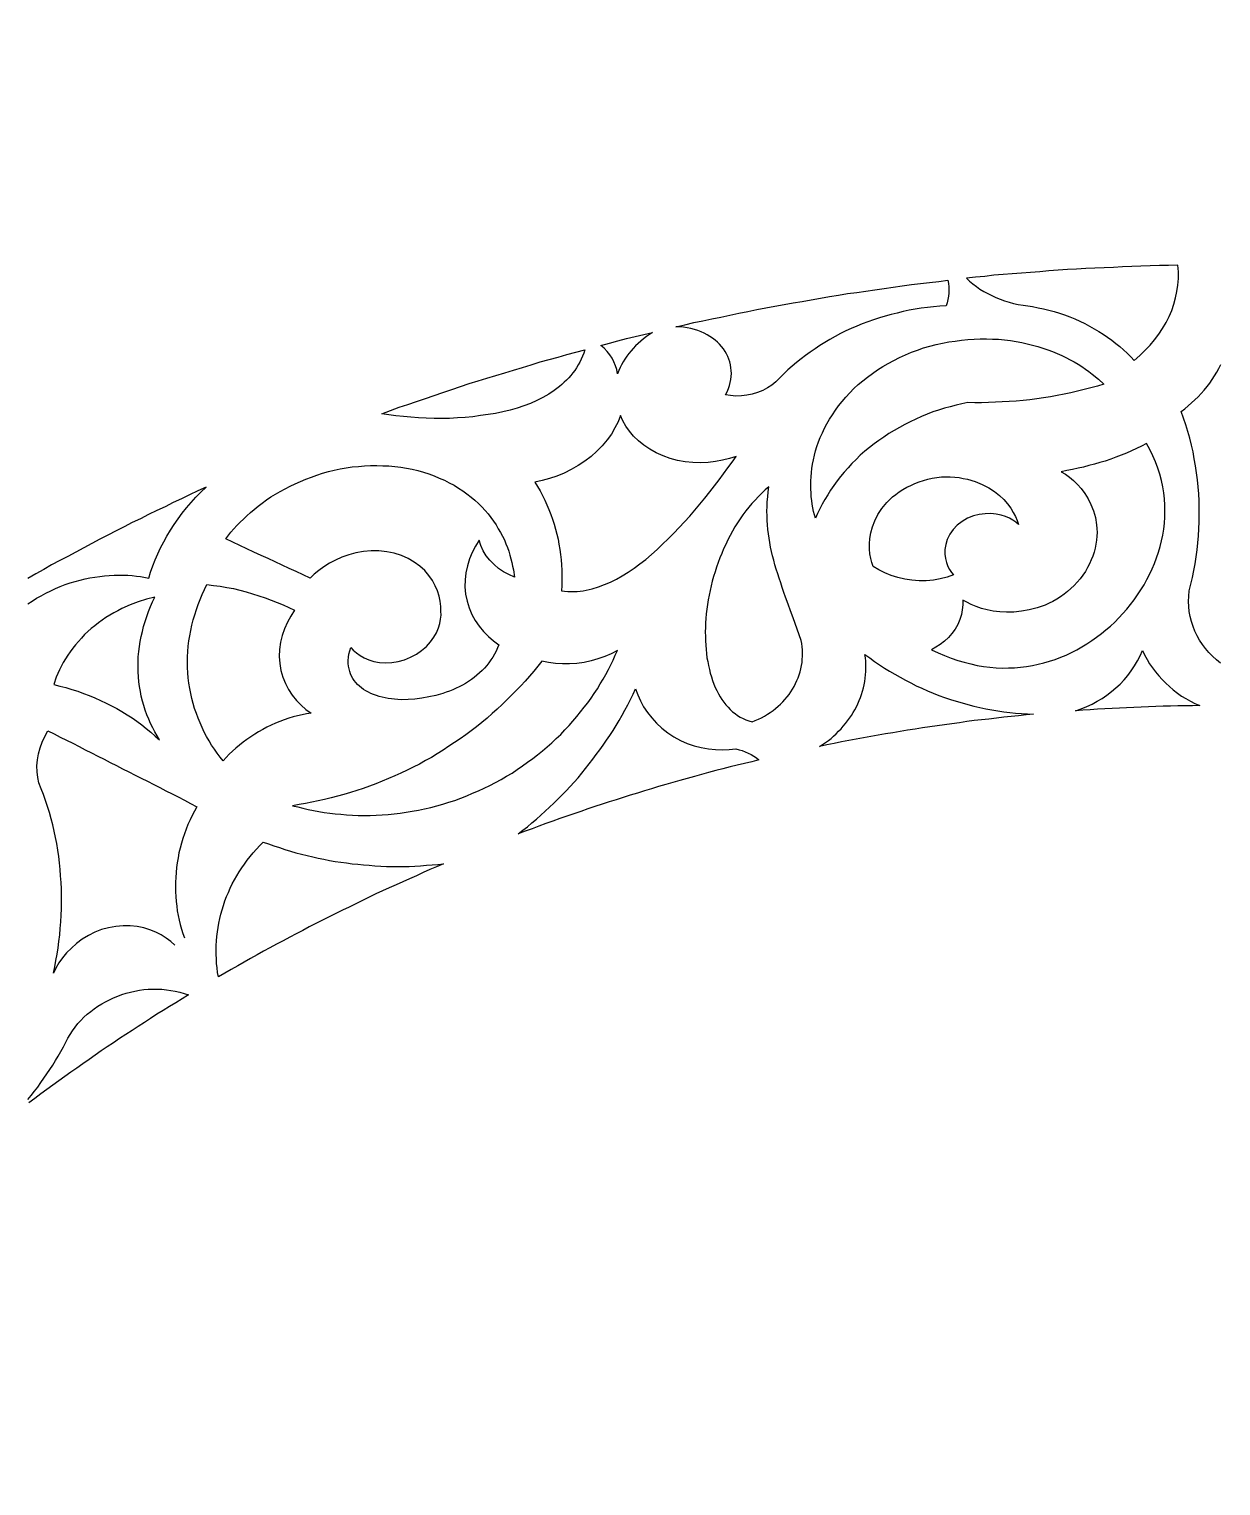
# Model space of a CAD drawing. Extents: x -1903 to -234, y -575 to 545.
# Drawn here: x -1504.9 to -1342.9, y 149.1 to 347.2 of the extents above; entities that cross this region are included whole.
import ezdxf

# ---------------------------------------------------------------- set-up
doc = ezdxf.new("R2010")
doc.units = 0
doc.layers.add('LAYER_1', color=18, linetype='CONTINUOUS')

msp = doc.modelspace()

# ---------------------------------------------------------------- linework, layer by layer
at = {"layer": 'LAYER_1'}
msp.add_lwpolyline([(-1342.91, 545.22, 0.414214), (-1902.91, -14.78, 0.414214), (-1342.91, -574.78, 0.414214), (-782.91, -14.78, 0.414214)], format="xyb", close=True, dxfattribs=at)
for points in [[(-1377.5, 313.27), (-1377.07, 312.87), (-1376.62, 312.5), (-1376.15, 312.14), (-1375.66, 311.81), (-1375.14, 311.49), (-1374.61, 311.2), (-1374.06, 310.93), (-1373.5, 310.68), (-1372.92, 310.44), (-1372.32, 310.22), (-1371.71, 310.03), (-1371.09, 309.86), (-1370.46, 309.72), (-1369.81, 309.6), (-1369.16, 309.51), (-1368.5, 309.44), (-1367.76, 309.28), (-1367.02, 309.13), (-1366.3, 308.94), (-1365.57, 308.74), (-1364.86, 308.52), (-1364.15, 308.29), (-1363.45, 308.03), (-1362.76, 307.75), (-1362.09, 307.43), (-1361.42, 307.12), (-1360.77, 306.77), (-1360.13, 306.42), (-1359.51, 306.04), (-1358.9, 305.66), (-1358.32, 305.26), (-1357.74, 304.85), (-1357.19, 304.42), (-1356.65, 303.99), (-1356.14, 303.53), (-1355.63, 303.08), (-1355.17, 302.6), (-1354.7, 302.12), (-1353.93, 302.79), (-1353.21, 303.48), (-1352.54, 304.19), (-1351.92, 304.92), (-1351.35, 305.68), (-1350.83, 306.45), (-1350.37, 307.25), (-1349.96, 308.07), (-1349.6, 308.9), (-1349.3, 309.75), (-1349.06, 310.61), (-1348.88, 311.48), (-1348.75, 312.36), (-1348.69, 313.25), (-1348.69, 314.14), (-1348.76, 315.04), (-1350.01, 315.02), (-1351.26, 315), (-1352.52, 314.98), (-1353.77, 314.94), (-1355.02, 314.88), (-1356.27, 314.82), (-1357.52, 314.76), (-1358.77, 314.7), (-1360.03, 314.65), (-1361.28, 314.59), (-1362.53, 314.53), (-1363.78, 314.46), (-1365.03, 314.36), (-1366.28, 314.27), (-1367.52, 314.17), (-1368.77, 314.07), (-1370.02, 313.97), (-1371.27, 313.87), (-1372.52, 313.77), (-1373.77, 313.68), (-1375.01, 313.54), (-1376.26, 313.41)], [(-1410.24, 297.44), (-1410.04, 297.85), (-1409.86, 298.27), (-1409.72, 298.68), (-1409.61, 299.1), (-1409.53, 299.51), (-1409.48, 299.92), (-1409.46, 300.33), (-1409.47, 300.73), (-1409.51, 301.12), (-1409.57, 301.51), (-1409.67, 301.9), (-1409.79, 302.27), (-1409.94, 302.64), (-1410.11, 302.99), (-1410.31, 303.34), (-1410.54, 303.67), (-1410.79, 303.99), (-1411.06, 304.3), (-1411.36, 304.6), (-1411.68, 304.87), (-1412.02, 305.14), (-1412.38, 305.38), (-1412.76, 305.61), (-1413.16, 305.82), (-1413.58, 306.01), (-1414.02, 306.18), (-1414.48, 306.33), (-1414.96, 306.45), (-1415.45, 306.55), (-1415.95, 306.61), (-1416.47, 306.66), (-1417.01, 306.67), (-1415.79, 306.96), (-1414.57, 307.25), (-1413.34, 307.5), (-1412.12, 307.75), (-1410.89, 308.01), (-1409.67, 308.26), (-1408.44, 308.52), (-1407.21, 308.77), (-1405.99, 309.02), (-1404.76, 309.28), (-1403.53, 309.49), (-1402.3, 309.71), (-1401.06, 309.92), (-1399.83, 310.14), (-1398.6, 310.35), (-1397.36, 310.57), (-1396.13, 310.78), (-1394.9, 311), (-1393.66, 311.19), (-1392.42, 311.36), (-1391.18, 311.54), (-1389.94, 311.72), (-1388.7, 311.89), (-1387.46, 312.07), (-1386.22, 312.25), (-1384.98, 312.42), (-1383.74, 312.58), (-1382.5, 312.72), (-1381.25, 312.86), (-1380.01, 313), (-1379.94, 312.57), (-1379.89, 312.13), (-1379.88, 311.7), (-1379.9, 311.26), (-1379.95, 310.83), (-1380.02, 310.39), (-1380.13, 309.95), (-1380.27, 309.52), (-1381.12, 309.47), (-1381.96, 309.4), (-1382.8, 309.32), (-1383.64, 309.22), (-1384.47, 309.08), (-1385.3, 308.92), (-1386.12, 308.75), (-1386.93, 308.55), (-1387.74, 308.34), (-1388.54, 308.12), (-1389.33, 307.88), (-1390.12, 307.62), (-1390.89, 307.35), (-1391.66, 307.07), (-1392.42, 306.77), (-1393.17, 306.45), (-1393.91, 306.11), (-1394.63, 305.75), (-1395.34, 305.36), (-1396.05, 304.97), (-1396.74, 304.56), (-1397.41, 304.13), (-1398.08, 303.7), (-1398.73, 303.25), (-1399.37, 302.78), (-1399.99, 302.31), (-1400.6, 301.82), (-1401.2, 301.32), (-1401.78, 300.81), (-1402.34, 300.28), (-1402.89, 299.74), (-1403.41, 299.18), (-1403.95, 298.75), (-1404.55, 298.37), (-1405.2, 298.03), (-1405.89, 297.74), (-1406.61, 297.52), (-1407.36, 297.37), (-1408.1, 297.29), (-1408.84, 297.27), (-1409.56, 297.32)], [(-1424.92, 300.3), (-1425.03, 300.86), (-1425.2, 301.39), (-1425.42, 301.91), (-1425.68, 302.41), (-1425.99, 302.88), (-1426.35, 303.33), (-1426.75, 303.76), (-1427.2, 304.15), (-1426.04, 304.47), (-1424.87, 304.78), (-1423.7, 305.07), (-1422.53, 305.35), (-1421.36, 305.63), (-1420.18, 305.91), (-1420.6, 305.64), (-1421, 305.35), (-1421.39, 305.05), (-1421.77, 304.74), (-1422.12, 304.42), (-1422.47, 304.09), (-1422.79, 303.75), (-1423.1, 303.4), (-1423.39, 303.04), (-1423.67, 302.68), (-1423.93, 302.3), (-1424.16, 301.92), (-1424.38, 301.53), (-1424.58, 301.13), (-1424.76, 300.72)], [(-1398.04, 280.66), (-1398.28, 281.58), (-1398.46, 282.55), (-1398.52, 283.06), (-1398.59, 283.57), (-1398.62, 284.1), (-1398.66, 284.62), (-1398.66, 285.17), (-1398.66, 285.72), (-1398.62, 286.28), (-1398.58, 286.85), (-1398.5, 287.43), (-1398.42, 288.01), (-1398.3, 288.61), (-1398.17, 289.21), (-1398, 289.81), (-1397.82, 290.42), (-1397.6, 291.03), (-1397.37, 291.65), (-1397.09, 292.27), (-1396.8, 292.88), (-1396.46, 293.5), (-1396.12, 294.12), (-1395.72, 294.73), (-1395.32, 295.34), (-1394.87, 295.94), (-1394.41, 296.54), (-1393.89, 297.13), (-1393.37, 297.71), (-1392.8, 298.27), (-1392.22, 298.83), (-1391.59, 299.34), (-1390.95, 299.85), (-1390.27, 300.33), (-1389.58, 300.82), (-1388.85, 301.26), (-1388.12, 301.7), (-1387.35, 302.1), (-1386.58, 302.5), (-1385.78, 302.85), (-1384.98, 303.21), (-1384.15, 303.51), (-1383.32, 303.82), (-1382.47, 304.05), (-1381.62, 304.27), (-1380.76, 304.45), (-1379.9, 304.62), (-1379.04, 304.74), (-1378.17, 304.87), (-1377.32, 304.94), (-1376.46, 305.01), (-1375.62, 305.03), (-1374.77, 305.05), (-1373.95, 305.02), (-1373.13, 305), (-1372.32, 304.9), (-1371.52, 304.8), (-1370.75, 304.67), (-1369.98, 304.53), (-1369.24, 304.36), (-1368.51, 304.18), (-1367.81, 303.98), (-1367.11, 303.77), (-1366.45, 303.53), (-1365.79, 303.3), (-1365.16, 303.04), (-1364.55, 302.77), (-1363.97, 302.49), (-1363.39, 302.21), (-1362.85, 301.91), (-1362.31, 301.59), (-1361.81, 301.26), (-1361.32, 300.93), (-1360.86, 300.59), (-1360.4, 300.25), (-1359.56, 299.56), (-1358.8, 298.86), (-1359.69, 298.61), (-1360.58, 298.36), (-1361.49, 298.14), (-1362.39, 297.93), (-1363.31, 297.72), (-1364.22, 297.51), (-1365.15, 297.33), (-1366.07, 297.15), (-1367.01, 297.01), (-1367.94, 296.87), (-1368.88, 296.76), (-1369.81, 296.66), (-1370.76, 296.59), (-1371.7, 296.52), (-1372.64, 296.47), (-1373.57, 296.41), (-1374.51, 296.38), (-1375.45, 296.35), (-1376.38, 296.36), (-1377.31, 296.37), (-1378.11, 296.19), (-1378.91, 296.02), (-1379.7, 295.81), (-1380.5, 295.6), (-1381.29, 295.35), (-1382.08, 295.1), (-1382.85, 294.78), (-1383.63, 294.47), (-1384.39, 294.12), (-1385.14, 293.77), (-1385.88, 293.38), (-1386.62, 292.99), (-1387.33, 292.57), (-1388.04, 292.15), (-1388.72, 291.69), (-1389.41, 291.24), (-1390.06, 290.75), (-1390.7, 290.27), (-1391.32, 289.75), (-1391.93, 289.21), (-1392.5, 288.65), (-1393.07, 288.09), (-1393.6, 287.5), (-1394.12, 286.92), (-1394.61, 286.32), (-1395.09, 285.72), (-1395.53, 285.1), (-1395.97, 284.48), (-1396.36, 283.85), (-1396.75, 283.22), (-1397.1, 282.58), (-1397.45, 281.95), (-1397.75, 281.3)], [(-1456.99, 294.85), (-1455.81, 295.29), (-1454.63, 295.73), (-1453.43, 296.13), (-1452.24, 296.53), (-1451.05, 296.94), (-1449.86, 297.34), (-1448.66, 297.75), (-1447.47, 298.15), (-1446.28, 298.55), (-1445.09, 298.96), (-1443.88, 299.33), (-1442.68, 299.7), (-1441.47, 300.06), (-1440.27, 300.43), (-1439.06, 300.8), (-1437.86, 301.16), (-1436.66, 301.53), (-1435.45, 301.9), (-1434.24, 302.24), (-1433.02, 302.57), (-1431.81, 302.9), (-1430.59, 303.22), (-1429.38, 303.55), (-1429.53, 303.11), (-1429.69, 302.69), (-1429.87, 302.28), (-1430.07, 301.88), (-1430.28, 301.49), (-1430.51, 301.12), (-1430.75, 300.76), (-1431.01, 300.41), (-1431.28, 300.07), (-1431.56, 299.75), (-1431.86, 299.43), (-1432.17, 299.13), (-1432.5, 298.84), (-1432.83, 298.56), (-1433.18, 298.29), (-1433.54, 298.04), (-1434.29, 297.54), (-1435.07, 297.07), (-1435.9, 296.65), (-1436.76, 296.27), (-1437.65, 295.92), (-1438.58, 295.61), (-1439.53, 295.34), (-1440.51, 295.11), (-1441.51, 294.9), (-1442.52, 294.74), (-1443.56, 294.6), (-1444.6, 294.46), (-1445.64, 294.35), (-1446.7, 294.28), (-1447.76, 294.23), (-1448.82, 294.21), (-1449.88, 294.21), (-1450.94, 294.25), (-1451.99, 294.3), (-1453.03, 294.38), (-1454.05, 294.48), (-1455.05, 294.59), (-1456.03, 294.7)], [(-1432.55, 270.79), (-1432.13, 270.73), (-1431.7, 270.7), (-1431.28, 270.68), (-1430.86, 270.68), (-1430.44, 270.7), (-1430.02, 270.74), (-1429.6, 270.8), (-1429.19, 270.87), (-1428.77, 270.95), (-1428.36, 271.06), (-1427.54, 271.31), (-1426.72, 271.62), (-1425.9, 271.98), (-1425.09, 272.38), (-1424.28, 272.83), (-1423.47, 273.32), (-1422.68, 273.86), (-1421.89, 274.44), (-1421.1, 275.06), (-1420.33, 275.72), (-1419.56, 276.4), (-1418.8, 277.12), (-1418.05, 277.87), (-1417.3, 278.61), (-1416.56, 279.37), (-1415.84, 280.16), (-1415.12, 280.95), (-1414.42, 281.76), (-1413.73, 282.58), (-1413.07, 283.4), (-1412.4, 284.23), (-1411.77, 285.06), (-1411.13, 285.88), (-1410.53, 286.69), (-1409.93, 287.49), (-1409.37, 288.26), (-1408.81, 289.03), (-1409.7, 288.76), (-1410.64, 288.55), (-1411.62, 288.36), (-1412.62, 288.24), (-1413.65, 288.2), (-1414.69, 288.23), (-1415.73, 288.33), (-1416.77, 288.52), (-1417.78, 288.79), (-1418.75, 289.14), (-1419.68, 289.56), (-1420.55, 290.05), (-1421.36, 290.6), (-1422.09, 291.18), (-1422.74, 291.81), (-1423.31, 292.48), (-1423.79, 293.17), (-1424.2, 293.88), (-1424.53, 294.6), (-1424.86, 293.76), (-1425.28, 292.93), (-1425.77, 292.1), (-1426.35, 291.29), (-1427, 290.5), (-1427.73, 289.76), (-1428.52, 289.05), (-1429.38, 288.41), (-1430.28, 287.82), (-1431.23, 287.28), (-1432.2, 286.8), (-1433.19, 286.38), (-1434.19, 286.04), (-1435.19, 285.77), (-1436.19, 285.57), (-1435.83, 284.97), (-1435.47, 284.37), (-1435.15, 283.75), (-1434.82, 283.12), (-1434.54, 282.48), (-1434.26, 281.84), (-1434.01, 281.18), (-1433.76, 280.52), (-1433.56, 279.85), (-1433.35, 279.17), (-1433.19, 278.49), (-1433.02, 277.8), (-1432.9, 277.11), (-1432.77, 276.41), (-1432.68, 275.71), (-1432.6, 275.01), (-1432.55, 274.31), (-1432.51, 273.6), (-1432.5, 272.9), (-1432.49, 272.19), (-1432.52, 271.49)], [(-1382.26, 262.78), (-1381.36, 262.35), (-1380.46, 261.97), (-1379.56, 261.63), (-1378.68, 261.33), (-1377.8, 261.08), (-1376.92, 260.85), (-1376.04, 260.65), (-1375.18, 260.5), (-1374.32, 260.39), (-1373.47, 260.32), (-1372.62, 260.28), (-1371.79, 260.29), (-1370.96, 260.33), (-1370.14, 260.4), (-1369.33, 260.51), (-1368.53, 260.65), (-1367.74, 260.8), (-1366.96, 260.99), (-1366.19, 261.21), (-1365.43, 261.46), (-1364.68, 261.74), (-1363.94, 262.05), (-1363.22, 262.39), (-1362.5, 262.76), (-1361.81, 263.16), (-1361.12, 263.58), (-1360.45, 264.03), (-1359.8, 264.48), (-1359.16, 264.96), (-1358.54, 265.46), (-1357.93, 265.98), (-1357.34, 266.53), (-1356.77, 267.1), (-1356.22, 267.68), (-1355.69, 268.29), (-1355.18, 268.92), (-1354.69, 269.56), (-1354.23, 270.22), (-1353.78, 270.9), (-1353.36, 271.59), (-1352.97, 272.3), (-1352.6, 273.02), (-1352.26, 273.76), (-1351.94, 274.51), (-1351.66, 275.26), (-1351.4, 276.02), (-1351.17, 276.79), (-1350.98, 277.57), (-1350.81, 278.36), (-1350.68, 279.17), (-1350.59, 279.97), (-1350.53, 280.79), (-1350.51, 281.61), (-1350.52, 282.44), (-1350.58, 283.27), (-1350.67, 284.1), (-1350.81, 284.94), (-1350.99, 285.78), (-1351.21, 286.63), (-1351.47, 287.47), (-1351.79, 288.31), (-1352.14, 289.15), (-1352.55, 289.99), (-1353.01, 290.81), (-1353.69, 290.47), (-1354.36, 290.13), (-1355.05, 289.82), (-1355.75, 289.5), (-1356.46, 289.22), (-1357.17, 288.94), (-1357.89, 288.68), (-1358.62, 288.43), (-1359.36, 288.21), (-1360.09, 287.99), (-1360.84, 287.8), (-1361.58, 287.61), (-1362.33, 287.45), (-1363.09, 287.27), (-1363.84, 287.12), (-1364.6, 286.98), (-1364.05, 286.63), (-1363.5, 286.22), (-1362.96, 285.77), (-1362.42, 285.25), (-1361.91, 284.68), (-1361.42, 284.03), (-1360.97, 283.3), (-1360.57, 282.51), (-1360.23, 281.65), (-1359.97, 280.73), (-1359.81, 279.75), (-1359.78, 279.24), (-1359.75, 278.73), (-1359.78, 278.2), (-1359.81, 277.67), (-1359.9, 277.13), (-1359.99, 276.59), (-1360.15, 276.05), (-1360.31, 275.51), (-1360.53, 274.98), (-1360.75, 274.44), (-1361.04, 273.93), (-1361.33, 273.41), (-1361.68, 272.91), (-1362.03, 272.42), (-1362.43, 271.96), (-1362.84, 271.5), (-1363.29, 271.09), (-1363.74, 270.68), (-1364.22, 270.32), (-1364.71, 269.95), (-1365.23, 269.65), (-1365.74, 269.34), (-1366.27, 269.09), (-1366.81, 268.84), (-1367.35, 268.65), (-1367.89, 268.45), (-1368.43, 268.32), (-1368.96, 268.18), (-1370.02, 268), (-1371.05, 267.89), (-1372.04, 267.86), (-1372.97, 267.91), (-1373.86, 268.02), (-1374.69, 268.19), (-1375.46, 268.4), (-1376.18, 268.65), (-1376.84, 268.92), (-1377.45, 269.22), (-1378.01, 269.52), (-1378, 268.87), (-1378.06, 268.21), (-1378.19, 267.54), (-1378.4, 266.87), (-1378.69, 266.21), (-1379.04, 265.58), (-1379.47, 264.98), (-1379.95, 264.42), (-1380.48, 263.92), (-1381.05, 263.48), (-1381.64, 263.1)], [(-1461.21, 263.08), (-1460.85, 262.7), (-1460.43, 262.33), (-1459.94, 261.98), (-1459.37, 261.67), (-1458.74, 261.4), (-1458.04, 261.18), (-1457.27, 261.04), (-1456.46, 260.99), (-1455.61, 261.02), (-1454.75, 261.17), (-1453.89, 261.41), (-1453.06, 261.76), (-1452.28, 262.19), (-1451.56, 262.68), (-1450.92, 263.23), (-1450.37, 263.83), (-1449.91, 264.46), (-1449.55, 265.09), (-1449.28, 265.73), (-1449.1, 266.34), (-1448.98, 266.93), (-1448.93, 267.49), (-1448.94, 268.01), (-1448.96, 268.67), (-1449.04, 269.36), (-1449.19, 270.06), (-1449.41, 270.77), (-1449.71, 271.48), (-1450.09, 272.19), (-1450.57, 272.87), (-1451.14, 273.53), (-1451.81, 274.14), (-1452.57, 274.69), (-1453.4, 275.17), (-1454.32, 275.57), (-1455.29, 275.88), (-1456.31, 276.1), (-1457.36, 276.22), (-1458.42, 276.23), (-1459.46, 276.13), (-1460.49, 275.95), (-1461.47, 275.68), (-1462.41, 275.35), (-1463.29, 274.96), (-1464.11, 274.52), (-1464.86, 274.05), (-1465.54, 273.55), (-1466.16, 273.03), (-1466.7, 272.51), (-1467.66, 272.96), (-1468.61, 273.4), (-1469.57, 273.83), (-1470.53, 274.27), (-1471.48, 274.71), (-1472.44, 275.16), (-1473.4, 275.6), (-1474.36, 276.05), (-1475.32, 276.5), (-1476.28, 276.96), (-1477.24, 277.41), (-1478.2, 277.86), (-1477.48, 278.75), (-1477.08, 279.2), (-1476.68, 279.65), (-1476.23, 280.1), (-1475.79, 280.54), (-1475.31, 280.98), (-1474.83, 281.43), (-1474.31, 281.86), (-1473.78, 282.3), (-1473.22, 282.72), (-1472.65, 283.14), (-1472.05, 283.55), (-1471.44, 283.94), (-1470.78, 284.3), (-1470.13, 284.67), (-1469.44, 285.01), (-1468.75, 285.35), (-1468.03, 285.66), (-1467.3, 285.97), (-1466.55, 286.24), (-1465.8, 286.52), (-1465.02, 286.76), (-1464.24, 286.99), (-1463.44, 287.19), (-1462.64, 287.38), (-1461.81, 287.51), (-1460.99, 287.63), (-1460.16, 287.7), (-1459.33, 287.78), (-1458.5, 287.8), (-1457.67, 287.82), (-1456.85, 287.79), (-1456.03, 287.76), (-1455.22, 287.68), (-1454.41, 287.59), (-1453.62, 287.46), (-1452.83, 287.32), (-1452.07, 287.13), (-1451.31, 286.93), (-1450.58, 286.68), (-1449.85, 286.42), (-1449.16, 286.12), (-1448.46, 285.82), (-1447.81, 285.47), (-1447.16, 285.13), (-1446.56, 284.74), (-1445.96, 284.36), (-1445.4, 283.95), (-1444.85, 283.53), (-1444.35, 283.09), (-1443.85, 282.64), (-1443.39, 282.18), (-1442.94, 281.71), (-1442.54, 281.23), (-1442.14, 280.74), (-1441.79, 280.24), (-1441.44, 279.74), (-1441.14, 279.23), (-1440.84, 278.72), (-1440.58, 278.21), (-1440.32, 277.7), (-1440.11, 277.18), (-1439.9, 276.67), (-1439.73, 276.16), (-1439.56, 275.64), (-1439.42, 275.14), (-1439.29, 274.63), (-1439.19, 274.13), (-1439.09, 273.63), (-1438.96, 272.65), (-1439.71, 272.98), (-1440.42, 273.37), (-1441.1, 273.83), (-1441.72, 274.36), (-1442.28, 274.94), (-1442.77, 275.56), (-1443.18, 276.23), (-1443.51, 276.93), (-1443.75, 277.65), (-1444.25, 276.85), (-1444.69, 276), (-1445.06, 275.11), (-1445.35, 274.19), (-1445.55, 273.24), (-1445.66, 272.28), (-1445.67, 271.31), (-1445.58, 270.34), (-1445.39, 269.39), (-1445.1, 268.46), (-1444.73, 267.58), (-1444.27, 266.75), (-1443.74, 265.96), (-1443.14, 265.24), (-1442.49, 264.58), (-1441.8, 263.98), (-1441.07, 263.46), (-1441.24, 263.01), (-1441.44, 262.58), (-1441.65, 262.16), (-1441.89, 261.76), (-1442.15, 261.38), (-1442.42, 261), (-1442.71, 260.63), (-1443.02, 260.28), (-1443.35, 259.94), (-1443.69, 259.61), (-1444.04, 259.3), (-1444.41, 259), (-1444.79, 258.72), (-1445.19, 258.45), (-1445.6, 258.2), (-1446.01, 257.96), (-1446.44, 257.74), (-1446.88, 257.53), (-1447.32, 257.33), (-1447.77, 257.15), (-1448.23, 256.98), (-1448.69, 256.83), (-1449.63, 256.57), (-1450.58, 256.35), (-1451.53, 256.17), (-1452.48, 256.05), (-1453.41, 255.99), (-1454.33, 255.98), (-1455.23, 256.03), (-1455.67, 256.08), (-1456.1, 256.14), (-1456.52, 256.22), (-1456.94, 256.31), (-1457.34, 256.42), (-1457.72, 256.54), (-1458.1, 256.68), (-1458.46, 256.83), (-1458.8, 256.99), (-1459.14, 257.17), (-1459.45, 257.37), (-1459.74, 257.58), (-1460.02, 257.81), (-1460.28, 258.05), (-1460.51, 258.31), (-1460.73, 258.58), (-1460.92, 258.87), (-1461.08, 259.17), (-1461.23, 259.49), (-1461.34, 259.82), (-1461.43, 260.17), (-1461.49, 260.54), (-1461.53, 260.92), (-1461.53, 261.32), (-1461.5, 261.74), (-1461.44, 262.17), (-1461.34, 262.62)], [(-1390.19, 274.08), (-1390.36, 274.61), (-1390.51, 275.17), (-1390.62, 275.79), (-1390.69, 276.45), (-1390.7, 277.15), (-1390.64, 277.89), (-1390.51, 278.67), (-1390.29, 279.48), (-1389.97, 280.32), (-1389.55, 281.16), (-1389, 281.98), (-1388.33, 282.78), (-1387.94, 283.16), (-1387.54, 283.54), (-1387.09, 283.89), (-1386.63, 284.24), (-1386.13, 284.55), (-1385.62, 284.86), (-1385.07, 285.12), (-1384.52, 285.38), (-1383.94, 285.59), (-1383.35, 285.8), (-1382.74, 285.95), (-1382.14, 286.1), (-1381.52, 286.18), (-1380.91, 286.27), (-1380.3, 286.27), (-1379.69, 286.28), (-1379.09, 286.22), (-1378.5, 286.17), (-1377.93, 286.06), (-1377.37, 285.95), (-1376.31, 285.64), (-1375.34, 285.25), (-1374.46, 284.79), (-1373.68, 284.28), (-1373, 283.74), (-1372.41, 283.18), (-1371.9, 282.6), (-1371.48, 282.02), (-1371.13, 281.45), (-1370.84, 280.89), (-1370.62, 280.34), (-1370.44, 279.81), (-1370.79, 280.1), (-1371.19, 280.38), (-1371.66, 280.64), (-1372.19, 280.88), (-1372.79, 281.07), (-1373.45, 281.21), (-1374.18, 281.28), (-1374.95, 281.27), (-1375.75, 281.17), (-1376.56, 280.96), (-1377.34, 280.64), (-1378.08, 280.22), (-1378.75, 279.7), (-1379.32, 279.11), (-1379.77, 278.47), (-1380.1, 277.78), (-1380.32, 277.09), (-1380.42, 276.41), (-1380.43, 275.76), (-1380.35, 275.16), (-1380.21, 274.61), (-1380.02, 274.11), (-1379.79, 273.67), (-1379.53, 273.28), (-1379.26, 272.94), (-1380.14, 272.65), (-1381.05, 272.41), (-1382, 272.25), (-1382.97, 272.16), (-1383.94, 272.15), (-1384.92, 272.22), (-1385.88, 272.37), (-1386.83, 272.59), (-1387.74, 272.88), (-1388.61, 273.23), (-1389.42, 273.63)], [(-1406.65, 252.97), (-1406.2, 253.14), (-1405.77, 253.33), (-1405.35, 253.53), (-1404.94, 253.76), (-1404.54, 253.99), (-1404.16, 254.25), (-1403.79, 254.52), (-1403.44, 254.8), (-1403.1, 255.09), (-1402.77, 255.39), (-1402.46, 255.7), (-1402.17, 256.02), (-1401.88, 256.36), (-1401.62, 256.7), (-1401.37, 257.06), (-1401.14, 257.42), (-1400.92, 257.79), (-1400.73, 258.18), (-1400.54, 258.57), (-1400.38, 258.96), (-1400.24, 259.37), (-1400.11, 259.77), (-1400.01, 260.19), (-1399.92, 260.61), (-1399.85, 261.03), (-1399.81, 261.45), (-1399.78, 261.88), (-1399.77, 262.31), (-1399.79, 262.74), (-1399.83, 263.17), (-1399.89, 263.6), (-1399.97, 264.03), (-1400.25, 264.8), (-1400.52, 265.57), (-1400.8, 266.34), (-1401.07, 267.11), (-1401.41, 268.04), (-1401.74, 268.97), (-1402.08, 269.9), (-1402.31, 270.56), (-1402.54, 271.22), (-1402.75, 271.85), (-1402.97, 272.49), (-1403.16, 273.11), (-1403.35, 273.72), (-1403.53, 274.33), (-1403.7, 274.94), (-1403.85, 275.54), (-1403.99, 276.14), (-1404.12, 276.73), (-1404.24, 277.33), (-1404.33, 277.93), (-1404.43, 278.53), (-1404.49, 279.13), (-1404.55, 279.74), (-1404.58, 280.36), (-1404.61, 280.98), (-1404.62, 281.61), (-1404.6, 282.24), (-1404.57, 282.89), (-1404.51, 283.56), (-1404.44, 284.23), (-1404.35, 284.92), (-1404.84, 284.5), (-1405.31, 284.06), (-1405.77, 283.6), (-1406.22, 283.13), (-1406.66, 282.65), (-1407.08, 282.15), (-1407.49, 281.64), (-1407.88, 281.11), (-1408.27, 280.58), (-1408.63, 280.03), (-1408.98, 279.46), (-1409.32, 278.89), (-1409.63, 278.29), (-1409.95, 277.7), (-1410.23, 277.09), (-1410.52, 276.49), (-1410.77, 275.87), (-1411.03, 275.25), (-1411.26, 274.62), (-1411.48, 273.99), (-1411.68, 273.36), (-1411.88, 272.73), (-1412.05, 272.09), (-1412.21, 271.46), (-1412.35, 270.82), (-1412.49, 270.18), (-1412.6, 269.55), (-1412.71, 268.91), (-1412.78, 268.28), (-1412.86, 267.65), (-1412.91, 267.03), (-1412.96, 266.41), (-1412.98, 265.8), (-1413, 265.19), (-1412.99, 264.59), (-1412.98, 263.99), (-1412.94, 263.41), (-1412.9, 262.82), (-1412.83, 262.26), (-1412.77, 261.69), (-1412.67, 261.15), (-1412.57, 260.61), (-1412.45, 260.08), (-1412.32, 259.57), (-1412.17, 259.07), (-1412.01, 258.58), (-1411.83, 258.11), (-1411.64, 257.65), (-1411.44, 257.21), (-1411.22, 256.79), (-1410.99, 256.38), (-1410.74, 255.99), (-1410.48, 255.62), (-1410.2, 255.27), (-1409.91, 254.94), (-1409.61, 254.63), (-1409.29, 254.34), (-1408.95, 254.08), (-1408.61, 253.83), (-1408.24, 253.61), (-1407.87, 253.41), (-1407.48, 253.24), (-1407.07, 253.09)], [(-1478.54, 247.65), (-1478.95, 248.17), (-1479.35, 248.7), (-1479.73, 249.25), (-1480.11, 249.81), (-1480.45, 250.39), (-1480.8, 250.97), (-1481.11, 251.58), (-1481.42, 252.19), (-1481.69, 252.82), (-1481.96, 253.46), (-1482.19, 254.11), (-1482.42, 254.77), (-1482.61, 255.45), (-1482.8, 256.12), (-1482.95, 256.82), (-1483.09, 257.51), (-1483.19, 258.22), (-1483.29, 258.93), (-1483.34, 259.64), (-1483.39, 260.36), (-1483.39, 261.09), (-1483.39, 261.8), (-1483.34, 262.52), (-1483.29, 263.24), (-1483.19, 263.96), (-1483.09, 264.68), (-1482.94, 265.4), (-1482.8, 266.11), (-1482.61, 266.82), (-1482.41, 267.53), (-1482.18, 268.22), (-1481.94, 268.92), (-1481.67, 269.61), (-1481.39, 270.29), (-1481.07, 270.96), (-1480.76, 271.63), (-1479.85, 271.51), (-1478.94, 271.4), (-1478.05, 271.24), (-1477.16, 271.08), (-1476.28, 270.86), (-1475.4, 270.64), (-1474.54, 270.38), (-1473.68, 270.12), (-1472.84, 269.83), (-1472.01, 269.53), (-1471.2, 269.2), (-1470.39, 268.87), (-1469.61, 268.5), (-1468.84, 268.13), (-1469.35, 267.34), (-1469.81, 266.51), (-1470.2, 265.63), (-1470.51, 264.72), (-1470.74, 263.78), (-1470.88, 262.82), (-1470.91, 261.86), (-1470.85, 260.9), (-1470.69, 259.96), (-1470.44, 259.05), (-1470.09, 258.17), (-1469.66, 257.35), (-1469.15, 256.58), (-1468.58, 255.87), (-1467.96, 255.23), (-1467.29, 254.65), (-1466.58, 254.15), (-1467.2, 254.04), (-1467.81, 253.94), (-1468.42, 253.8), (-1469.03, 253.66), (-1469.63, 253.46), (-1470.24, 253.26), (-1470.83, 253.03), (-1471.42, 252.79), (-1472, 252.52), (-1472.59, 252.24), (-1473.15, 251.94), (-1473.72, 251.63), (-1474.26, 251.29), (-1474.8, 250.95), (-1475.32, 250.58), (-1475.84, 250.21), (-1476.33, 249.81), (-1476.81, 249.41), (-1477.27, 248.99), (-1477.72, 248.56), (-1478.13, 248.1)], [(-1487.18, 250.51), (-1487.5, 251.05), (-1487.83, 251.6), (-1488.12, 252.17), (-1488.41, 252.74), (-1488.66, 253.33), (-1488.92, 253.93), (-1489.13, 254.55), (-1489.34, 255.17), (-1489.51, 255.8), (-1489.67, 256.44), (-1489.8, 257.1), (-1489.92, 257.75), (-1490, 258.42), (-1490.07, 259.09), (-1490.1, 259.77), (-1490.12, 260.45), (-1490.1, 261.14), (-1490.08, 261.82), (-1490.01, 262.51), (-1489.94, 263.2), (-1489.82, 263.89), (-1489.7, 264.58), (-1489.53, 265.27), (-1489.37, 265.95), (-1489.16, 266.63), (-1488.94, 267.3), (-1488.69, 267.97), (-1488.43, 268.64), (-1488.14, 269.29), (-1487.84, 269.93), (-1488.96, 269.66), (-1490.08, 269.3), (-1491.2, 268.87), (-1492.32, 268.37), (-1492.86, 268.08), (-1493.41, 267.79), (-1493.95, 267.46), (-1494.48, 267.14), (-1494.99, 266.79), (-1495.51, 266.43), (-1496, 266.04), (-1496.48, 265.66), (-1496.94, 265.24), (-1497.39, 264.82), (-1497.81, 264.36), (-1498.23, 263.91), (-1498.61, 263.44), (-1498.99, 262.98), (-1499.33, 262.49), (-1499.68, 262.01), (-1500.28, 261.03), (-1500.8, 260.03), (-1501.23, 259.04), (-1501.58, 258.05), (-1500.76, 257.83), (-1499.93, 257.62), (-1499.12, 257.37), (-1498.31, 257.12), (-1497.52, 256.83), (-1496.74, 256.54), (-1495.97, 256.21), (-1495.21, 255.89), (-1494.46, 255.52), (-1493.72, 255.16), (-1493.01, 254.76), (-1492.3, 254.37), (-1491.61, 253.93), (-1490.93, 253.5), (-1490.28, 253.04), (-1489.62, 252.57), (-1488.99, 252.07), (-1488.37, 251.57), (-1487.77, 251.04)], [(-1469.1, 241.56), (-1468.4, 241.39), (-1467.71, 241.21), (-1467, 241.06), (-1466.28, 240.9), (-1465.55, 240.78), (-1464.81, 240.66), (-1464.06, 240.57), (-1463.31, 240.48), (-1462.54, 240.41), (-1461.76, 240.33), (-1460.97, 240.29), (-1460.18, 240.25), (-1459.37, 240.25), (-1458.57, 240.24), (-1457.76, 240.28), (-1456.94, 240.31), (-1456.12, 240.38), (-1455.31, 240.46), (-1454.48, 240.57), (-1453.66, 240.69), (-1452.83, 240.83), (-1452, 240.97), (-1451.17, 241.14), (-1450.33, 241.32), (-1449.51, 241.54), (-1448.68, 241.76), (-1447.87, 242.03), (-1447.05, 242.29), (-1446.24, 242.6), (-1445.44, 242.91), (-1444.64, 243.25), (-1443.84, 243.57), (-1443.06, 243.94), (-1442.28, 244.3), (-1441.51, 244.71), (-1440.75, 245.12), (-1440.01, 245.56), (-1439.27, 246), (-1438.56, 246.49), (-1437.84, 246.97), (-1437.15, 247.48), (-1436.46, 247.97), (-1435.79, 248.49), (-1435.13, 249.01), (-1434.49, 249.56), (-1433.86, 250.11), (-1433.26, 250.69), (-1432.66, 251.26), (-1432.09, 251.86), (-1431.52, 252.46), (-1430.99, 253.08), (-1430.46, 253.7), (-1429.96, 254.32), (-1429.46, 254.94), (-1428.99, 255.56), (-1428.53, 256.19), (-1428.1, 256.83), (-1427.67, 257.47), (-1427.28, 258.12), (-1426.88, 258.76), (-1426.53, 259.41), (-1426.17, 260.07), (-1425.85, 260.72), (-1425.52, 261.37), (-1425.24, 262.02), (-1424.95, 262.68), (-1425.79, 262.23), (-1426.67, 261.85), (-1427.59, 261.52), (-1428.53, 261.25), (-1429.49, 261.05), (-1430.47, 260.92), (-1431.45, 260.86), (-1432.43, 260.87), (-1433.38, 260.92), (-1434.32, 261.04), (-1435.22, 261.22), (-1435.77, 260.54), (-1436.32, 259.85), (-1436.9, 259.19), (-1437.47, 258.52), (-1438.08, 257.86), (-1438.69, 257.21), (-1439.33, 256.58), (-1439.97, 255.95), (-1440.63, 255.33), (-1441.29, 254.7), (-1441.98, 254.09), (-1442.66, 253.48), (-1443.38, 252.89), (-1444.09, 252.31), (-1444.83, 251.75), (-1445.57, 251.2), (-1446.33, 250.67), (-1447.09, 250.15), (-1447.88, 249.64), (-1448.65, 249.12), (-1449.44, 248.63), (-1450.24, 248.14), (-1451.05, 247.69), (-1451.87, 247.23), (-1452.7, 246.81), (-1453.53, 246.39), (-1454.37, 246.01), (-1455.22, 245.63), (-1456.07, 245.26), (-1456.92, 244.89), (-1457.78, 244.55), (-1458.64, 244.21), (-1459.5, 243.91), (-1460.37, 243.61), (-1461.25, 243.35), (-1462.12, 243.08), (-1463, 242.86), (-1463.88, 242.63), (-1464.75, 242.42), (-1465.62, 242.21), (-1466.49, 242.03), (-1467.36, 241.85), (-1468.23, 241.71)], [(-1397.46, 249.62), (-1397.05, 249.88), (-1396.66, 250.15), (-1396.27, 250.43), (-1395.9, 250.72), (-1395.55, 251.03), (-1395.2, 251.35), (-1394.87, 251.68), (-1394.55, 252.02), (-1394.24, 252.37), (-1393.94, 252.73), (-1393.66, 253.09), (-1393.39, 253.46), (-1393.14, 253.84), (-1392.9, 254.23), (-1392.67, 254.62), (-1392.46, 255.02), (-1392.26, 255.43), (-1392.08, 255.85), (-1391.92, 256.27), (-1391.77, 256.7), (-1391.63, 257.13), (-1391.51, 257.57), (-1391.41, 258.02), (-1391.33, 258.46), (-1391.26, 258.91), (-1391.21, 259.37), (-1391.18, 259.83), (-1391.16, 260.29), (-1391.16, 260.75), (-1391.19, 261.21), (-1391.23, 261.67), (-1391.29, 262.14), (-1390.64, 261.66), (-1389.99, 261.18), (-1389.31, 260.73), (-1388.64, 260.28), (-1387.94, 259.86), (-1387.24, 259.44), (-1386.52, 259.05), (-1385.8, 258.64), (-1385.06, 258.26), (-1384.32, 257.88), (-1383.56, 257.53), (-1382.8, 257.18), (-1382.02, 256.87), (-1381.25, 256.56), (-1380.46, 256.28), (-1379.68, 256.01), (-1378.88, 255.77), (-1378.09, 255.53), (-1377.29, 255.33), (-1376.48, 255.11), (-1375.67, 254.93), (-1374.86, 254.74), (-1374.05, 254.59), (-1373.24, 254.45), (-1372.43, 254.34), (-1371.62, 254.23), (-1370.81, 254.16), (-1370, 254.09), (-1369.19, 254.06), (-1368.39, 254.02), (-1369.4, 253.91), (-1370.4, 253.8), (-1371.41, 253.69), (-1372.42, 253.58), (-1373.43, 253.47), (-1374.44, 253.35), (-1375.45, 253.24), (-1376.45, 253.13), (-1377.46, 253), (-1378.46, 252.85), (-1379.47, 252.71), (-1380.47, 252.57), (-1381.48, 252.42), (-1382.48, 252.28), (-1383.49, 252.14), (-1384.49, 251.99), (-1385.49, 251.84), (-1386.49, 251.67), (-1387.49, 251.49), (-1388.49, 251.32), (-1389.49, 251.14), (-1390.49, 250.97), (-1391.49, 250.79), (-1392.49, 250.62), (-1393.49, 250.44), (-1394.48, 250.24), (-1395.47, 250.03), (-1396.47, 249.83)], [(-1362.66, 254.47), (-1361.9, 254.73), (-1361.15, 255.04), (-1360.43, 255.38), (-1359.73, 255.76), (-1359.05, 256.16), (-1358.4, 256.6), (-1357.78, 257.07), (-1357.18, 257.57), (-1356.61, 258.11), (-1356.07, 258.68), (-1355.57, 259.28), (-1355.1, 259.91), (-1354.66, 260.56), (-1354.26, 261.24), (-1353.9, 261.95), (-1353.58, 262.68), (-1353.28, 262.06), (-1352.95, 261.45), (-1352.6, 260.87), (-1352.21, 260.3), (-1351.8, 259.75), (-1351.36, 259.23), (-1350.9, 258.71), (-1350.41, 258.22), (-1349.91, 257.75), (-1349.38, 257.3), (-1348.82, 256.88), (-1348.25, 256.48), (-1347.67, 256.12), (-1347.06, 255.77), (-1346.43, 255.46), (-1345.79, 255.18), (-1346.79, 255.16), (-1347.78, 255.15), (-1348.77, 255.13), (-1349.77, 255.12), (-1350.76, 255.1), (-1351.75, 255.07), (-1352.74, 255.03), (-1353.74, 254.98), (-1354.73, 254.93), (-1355.72, 254.88), (-1356.71, 254.84), (-1357.71, 254.79), (-1358.7, 254.74), (-1359.69, 254.7), (-1360.68, 254.62), (-1361.67, 254.55)], [(-1438.44, 237.72), (-1437.81, 238.22), (-1437.18, 238.71), (-1436.57, 239.23), (-1435.95, 239.75), (-1435.36, 240.29), (-1434.76, 240.82), (-1434.18, 241.36), (-1433.59, 241.9), (-1433.03, 242.46), (-1432.46, 243.02), (-1431.91, 243.59), (-1431.36, 244.17), (-1430.83, 244.77), (-1430.3, 245.37), (-1429.79, 245.99), (-1429.28, 246.61), (-1428.79, 247.24), (-1428.3, 247.88), (-1427.82, 248.52), (-1427.34, 249.15), (-1426.88, 249.8), (-1426.42, 250.46), (-1425.98, 251.12), (-1425.54, 251.79), (-1425.13, 252.48), (-1424.71, 253.17), (-1424.31, 253.87), (-1423.92, 254.57), (-1423.55, 255.29), (-1423.17, 256.01), (-1422.82, 256.74), (-1422.47, 257.47), (-1422.19, 256.65), (-1421.83, 255.83), (-1421.39, 255.03), (-1420.88, 254.24), (-1420.29, 253.49), (-1419.62, 252.77), (-1418.89, 252.09), (-1418.1, 251.48), (-1417.26, 250.93), (-1416.37, 250.44), (-1415.45, 250.04), (-1414.5, 249.71), (-1413.54, 249.46), (-1412.57, 249.29), (-1411.61, 249.19), (-1410.67, 249.17), (-1409.74, 249.2), (-1408.83, 249.28), (-1408.4, 249.18), (-1407.98, 249.05), (-1407.56, 248.9), (-1407.16, 248.73), (-1406.78, 248.53), (-1406.4, 248.3), (-1406.05, 248.06), (-1405.71, 247.79), (-1406.69, 247.55), (-1407.67, 247.32), (-1408.65, 247.08), (-1409.63, 246.85), (-1410.6, 246.59), (-1411.57, 246.33), (-1412.55, 246.06), (-1413.52, 245.8), (-1414.49, 245.53), (-1415.46, 245.26), (-1416.44, 245), (-1417.41, 244.73), (-1418.38, 244.46), (-1419.34, 244.16), (-1420.31, 243.87), (-1421.27, 243.57), (-1422.23, 243.27), (-1423.2, 242.98), (-1424.16, 242.68), (-1425.12, 242.38), (-1426.09, 242.09), (-1427.04, 241.77), (-1428, 241.44), (-1428.95, 241.12), (-1429.9, 240.79), (-1430.86, 240.46), (-1431.81, 240.14), (-1432.76, 239.81), (-1433.72, 239.48), (-1434.67, 239.15), (-1435.61, 238.79), (-1436.55, 238.43), (-1437.5, 238.08)], [(-1479.2, 218.28), (-1479.3, 218.89), (-1479.37, 219.5), (-1479.43, 220.11), (-1479.47, 220.73), (-1479.5, 221.34), (-1479.5, 221.95), (-1479.48, 222.56), (-1479.45, 223.17), (-1479.39, 223.79), (-1479.32, 224.4), (-1479.23, 225), (-1479.12, 225.61), (-1478.99, 226.22), (-1478.85, 226.82), (-1478.68, 227.42), (-1478.5, 228.01), (-1478.3, 228.61), (-1478.08, 229.2), (-1477.84, 229.78), (-1477.59, 230.36), (-1477.31, 230.92), (-1477.01, 231.47), (-1476.7, 232.02), (-1476.36, 232.56), (-1476.02, 233.1), (-1475.65, 233.63), (-1475.27, 234.15), (-1474.87, 234.66), (-1474.45, 235.16), (-1474.02, 235.66), (-1473.57, 236.15), (-1473.11, 236.62), (-1472.37, 236.36), (-1471.64, 236.1), (-1470.9, 235.87), (-1470.16, 235.62), (-1469.4, 235.4), (-1468.65, 235.17), (-1467.89, 234.98), (-1467.13, 234.78), (-1466.37, 234.6), (-1465.61, 234.43), (-1464.84, 234.28), (-1464.08, 234.13), (-1463.31, 234), (-1462.55, 233.88), (-1461.78, 233.78), (-1461.01, 233.68), (-1460.24, 233.61), (-1459.47, 233.53), (-1458.69, 233.46), (-1457.91, 233.4), (-1457.13, 233.36), (-1456.35, 233.32), (-1455.58, 233.3), (-1454.8, 233.29), (-1454.02, 233.3), (-1453.25, 233.31), (-1452.47, 233.35), (-1451.7, 233.39), (-1450.92, 233.46), (-1450.15, 233.52), (-1449.37, 233.59), (-1448.59, 233.66), (-1449.52, 233.27), (-1450.45, 232.88), (-1451.37, 232.46), (-1452.28, 232.05), (-1453.2, 231.63), (-1454.12, 231.22), (-1455.04, 230.8), (-1455.96, 230.39), (-1456.88, 229.97), (-1457.8, 229.56), (-1458.7, 229.12), (-1459.61, 228.67), (-1460.52, 228.23), (-1461.42, 227.79), (-1462.33, 227.34), (-1463.23, 226.9), (-1464.14, 226.46), (-1465.04, 226.01), (-1465.94, 225.56), (-1466.83, 225.08), (-1467.72, 224.61), (-1468.61, 224.14), (-1469.5, 223.67), (-1470.4, 223.2), (-1471.29, 222.73), (-1472.18, 222.25), (-1473.07, 221.78), (-1473.94, 221.28), (-1474.82, 220.78), (-1475.7, 220.28), (-1476.57, 219.78), (-1477.45, 219.28), (-1478.32, 218.78)]]:
    msp.add_lwpolyline(points, close=True, dxfattribs=at)
for points in [[(-1342.96, 260.96), (-1343.52, 261.4), (-1344.05, 261.88), (-1344.54, 262.39), (-1344.99, 262.92), (-1345.41, 263.48), (-1345.8, 264.07), (-1346.14, 264.67), (-1346.44, 265.3), (-1346.7, 265.94), (-1346.91, 266.6), (-1347.08, 267.27), (-1347.21, 267.95), (-1347.28, 268.64), (-1347.31, 269.34), (-1347.28, 270.05), (-1347.21, 270.76), (-1346.99, 271.68), (-1346.78, 272.6), (-1346.6, 273.54), (-1346.42, 274.47), (-1346.29, 275.41), (-1346.15, 276.35), (-1346.05, 277.3), (-1345.96, 278.25), (-1345.9, 279.21), (-1345.85, 280.16), (-1345.84, 281.12), (-1345.84, 282.07), (-1345.87, 283.03), (-1345.91, 283.98), (-1345.99, 284.94), (-1346.08, 285.89), (-1346.21, 286.84), (-1346.34, 287.78), (-1346.52, 288.72), (-1346.69, 289.66), (-1346.92, 290.59), (-1347.14, 291.52), (-1347.41, 292.44), (-1347.68, 293.35), (-1348, 294.25), (-1348.32, 295.16), (-1347.83, 295.54), (-1347.35, 295.92), (-1346.89, 296.33), (-1346.43, 296.74), (-1346, 297.17), (-1345.57, 297.61), (-1345.18, 298.07), (-1344.79, 298.54), (-1344.43, 299.02), (-1344.08, 299.5), (-1343.77, 300.01), (-1343.45, 300.51), (-1343.18, 301.02), (-1342.91, 301.54)], [(-1505.12, 269), (-1504.51, 269.39), (-1503.9, 269.77), (-1503.27, 270.12), (-1502.64, 270.47), (-1501.99, 270.79), (-1501.34, 271.1), (-1500.68, 271.37), (-1500.02, 271.64), (-1499.34, 271.85), (-1498.67, 272.06), (-1497.99, 272.23), (-1497.32, 272.4), (-1496.65, 272.53), (-1495.98, 272.65), (-1495.32, 272.74), (-1494.66, 272.82), (-1494.02, 272.87), (-1493.38, 272.91), (-1492.75, 272.92), (-1492.13, 272.92), (-1491.52, 272.89), (-1490.92, 272.85), (-1490.34, 272.79), (-1489.77, 272.72), (-1488.66, 272.5), (-1488.4, 273.34), (-1488.11, 274.17), (-1487.79, 274.99), (-1487.43, 275.81), (-1487.05, 276.62), (-1486.63, 277.43), (-1486.18, 278.22), (-1485.71, 279.01), (-1485.2, 279.79), (-1484.67, 280.56), (-1484.11, 281.32), (-1483.52, 282.07), (-1482.9, 282.81), (-1482.25, 283.51), (-1481.57, 284.2), (-1480.86, 284.87), (-1481.99, 284.36), (-1483.12, 283.85), (-1484.23, 283.31), (-1485.34, 282.77), (-1486.45, 282.22), (-1487.56, 281.68), (-1488.68, 281.14), (-1489.79, 280.59), (-1490.9, 280.05), (-1492.01, 279.5), (-1493.11, 278.94), (-1494.21, 278.37), (-1495.3, 277.79), (-1496.4, 277.21), (-1497.49, 276.63), (-1498.58, 276.05), (-1499.68, 275.47), (-1500.77, 274.89), (-1501.86, 274.31), (-1502.94, 273.7), (-1504.01, 273.09), (-1505.09, 272.47)], [(-1485.11, 222.61), (-1485.67, 223.11), (-1486.28, 223.57), (-1486.96, 224), (-1487.7, 224.37), (-1488.5, 224.69), (-1489.35, 224.95), (-1490.25, 225.12), (-1491.19, 225.22), (-1492.15, 225.23), (-1493.13, 225.15), (-1494.11, 224.98), (-1495.07, 224.72), (-1495.99, 224.36), (-1496.87, 223.91), (-1497.71, 223.4), (-1498.48, 222.83), (-1499.18, 222.21), (-1499.82, 221.56), (-1500.38, 220.88), (-1500.87, 220.19), (-1501.28, 219.49), (-1501.62, 218.79), (-1501.45, 219.64), (-1501.27, 220.5), (-1501.13, 221.37), (-1500.98, 222.24), (-1500.87, 223.12), (-1500.76, 224), (-1500.68, 224.89), (-1500.61, 225.77), (-1500.57, 226.66), (-1500.52, 227.56), (-1500.52, 228.45), (-1500.51, 229.34), (-1500.54, 230.24), (-1500.57, 231.13), (-1500.64, 232.02), (-1500.7, 232.91), (-1500.8, 233.8), (-1500.9, 234.67), (-1501.04, 235.54), (-1501.17, 236.41), (-1501.34, 237.26), (-1501.51, 238.12), (-1501.72, 238.96), (-1501.92, 239.8), (-1502.17, 240.63), (-1502.41, 241.46), (-1502.69, 242.27), (-1502.97, 243.08), (-1503.28, 243.87), (-1503.6, 244.66), (-1503.76, 245.41), (-1503.85, 246.18), (-1503.86, 246.98), (-1503.8, 247.79), (-1503.66, 248.6), (-1503.44, 249.42), (-1503.16, 250.21), (-1502.8, 250.99), (-1502.38, 251.74), (-1501.53, 251.32), (-1500.68, 250.9), (-1499.84, 250.48), (-1498.99, 250.05), (-1498.14, 249.61), (-1497.29, 249.17), (-1496.44, 248.74), (-1495.59, 248.31), (-1494.74, 247.88), (-1493.89, 247.45), (-1493.05, 247.02), (-1492.21, 246.58), (-1491.36, 246.16), (-1490.51, 245.73), (-1489.67, 245.31), (-1488.83, 244.88), (-1487.99, 244.45), (-1487.16, 244.02), (-1486.32, 243.6), (-1485.48, 243.17), (-1484.65, 242.75), (-1483.81, 242.31), (-1482.97, 241.87), (-1482.13, 241.43), (-1482.45, 240.84), (-1482.77, 240.25), (-1483.05, 239.64), (-1483.33, 239.01), (-1483.57, 238.38), (-1483.81, 237.74), (-1484.02, 237.09), (-1484.22, 236.45), (-1484.38, 235.79), (-1484.55, 235.14), (-1484.67, 234.47), (-1484.79, 233.81), (-1484.87, 233.15), (-1484.95, 232.49), (-1484.99, 231.82), (-1485.03, 231.16), (-1485.03, 230.5), (-1485.03, 229.85), (-1484.99, 229.2), (-1484.94, 228.54), (-1484.86, 227.9), (-1484.78, 227.26), (-1484.65, 226.63), (-1484.53, 226.01), (-1484.37, 225.39), (-1484.21, 224.78), (-1484.02, 224.18), (-1483.82, 223.59)], [(-1505.11, 201.6), (-1504.64, 202.16), (-1504.2, 202.73), (-1503.76, 203.31), (-1503.34, 203.91), (-1502.92, 204.5), (-1502.52, 205.11), (-1502.11, 205.7), (-1501.72, 206.3), (-1501.33, 206.91), (-1500.97, 207.53), (-1500.61, 208.15), (-1500.27, 208.78), (-1499.93, 209.41), (-1499.65, 209.95), (-1499.35, 210.47), (-1499.02, 210.97), (-1498.66, 211.46), (-1498.29, 211.93), (-1497.89, 212.38), (-1497.47, 212.81), (-1497.02, 213.21), (-1496.55, 213.59), (-1496.07, 213.95), (-1495.57, 214.29), (-1495.05, 214.61), (-1494.53, 214.91), (-1493.98, 215.18), (-1493.43, 215.44), (-1492.87, 215.67), (-1492.3, 215.88), (-1491.72, 216.07), (-1491.13, 216.23), (-1490.54, 216.37), (-1489.94, 216.48), (-1489.33, 216.56), (-1488.72, 216.61), (-1488.1, 216.63), (-1487.49, 216.63), (-1486.88, 216.6), (-1486.26, 216.54), (-1485.66, 216.45), (-1485.05, 216.34), (-1484.45, 216.2), (-1483.86, 216.03), (-1483.27, 215.84), (-1484.13, 215.31), (-1484.99, 214.78), (-1485.85, 214.26), (-1486.71, 213.73), (-1487.57, 213.21), (-1488.41, 212.65), (-1489.25, 212.1), (-1490.09, 211.55), (-1490.93, 210.99), (-1491.77, 210.44), (-1492.62, 209.89), (-1493.46, 209.34), (-1494.3, 208.78), (-1495.13, 208.22), (-1495.95, 207.64), (-1496.78, 207.06), (-1497.6, 206.48), (-1498.42, 205.9), (-1499.25, 205.32), (-1500.07, 204.74), (-1500.9, 204.16), (-1501.72, 203.58), (-1502.52, 202.98), (-1503.33, 202.37), (-1504.13, 201.77), (-1504.94, 201.16)]]:
    msp.add_lwpolyline(points, dxfattribs=at)

doc.saveas('drawing.dxf')
